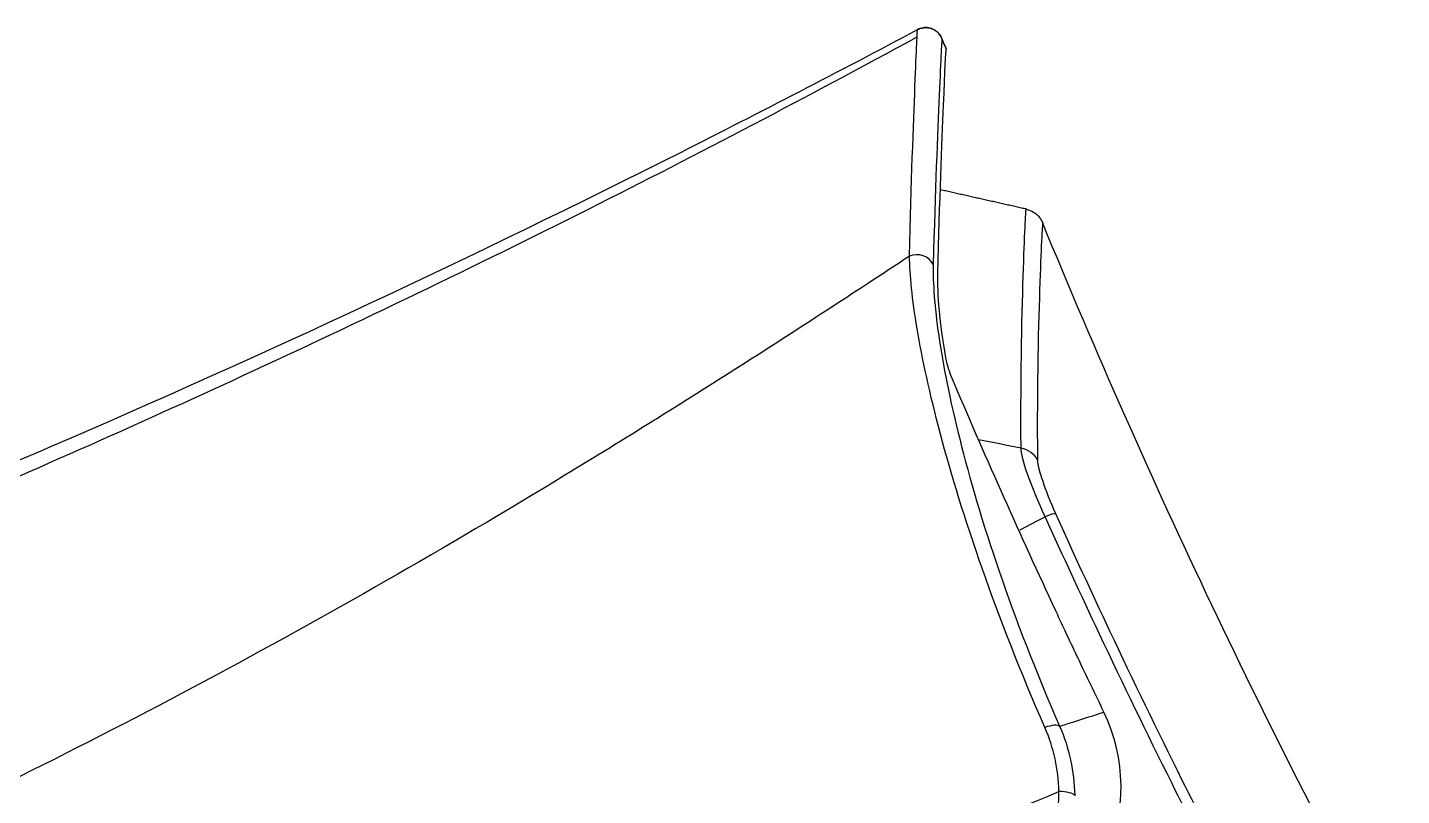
# Model space of a CAD drawing. Header units: millimetres. Extents: x 28 to 3046, y 8 to 3716.
# Drawn here: x 1907.1 to 2024.8, y 613.9 to 679.6 of the extents above; entities that cross this region are included whole.
import ezdxf

# ---------------------------------------------------------------- set-up
doc = ezdxf.new("R2010")
doc.units = ezdxf.units.MM
doc.layers.add('1LINE', color=7, linetype='CONTINUOUS')

msp = doc.modelspace()

# ---------------------------------------------------------------- linework, layer by layer
at = {"layer": '1LINE', "linetype": 'Continuous'}
msp.add_line((1992.66, 664.03), (1992.66, 664.03), dxfattribs=at)
for centre, major_axis, ratio, start_param, end_param in [((1993.37, 637.15), (1.82, 0.82), 0.079835, 0.128879, 1.000945), ((1994.2, 619.12), (1.38, 0.6), 0.327871, 0.167202, 1.382333)]:
    msp.add_ellipse(centre, major_axis=major_axis, ratio=ratio, start_param=start_param, end_param=end_param, dxfattribs=at)
for points, degree in [([(1963.13, 668.92), (1969.91, 672.34), (1976.65, 675.83), (1983.35, 679.39)], 3), ([(1963.13, 668.92), (1969.91, 672.34), (1976.65, 675.83), (1983.35, 679.39)], 3), ([(1985.44, 678.63), (1985.56, 678.34), (1985.68, 678.04), (1985.8, 677.75)], 3), ([(1985.44, 678.63), (1985.56, 678.34), (1985.68, 678.04), (1985.8, 677.75)], 3), ([(1985.8, 677.75), (1985.68, 678.04), (1985.56, 678.34), (1985.44, 678.63)], 3), ([(1992.72, 664.02), (1989.01, 664.85), (1985.31, 665.69)], 2), ([(2024.8, 598.28), (2013.38, 619.24), (2003.15, 640.76), (1994.07, 662.84)], 3), ([(2024.8, 598.28), (2013.38, 619.24), (2003.15, 640.76), (1994.07, 662.84)], 3), ([(1984.7, 659.29), (1984.38, 659.99), (1983.4, 660.34), (1982.67, 660.01)], 3), ([(1985.77, 651.31), (1985.26, 654.34), (1985.06, 656.73), (1985.1, 658.51)], 3), ([(1995.19, 629.67), (1992.19, 636.09), (1989.3, 642.55), (1986.52, 649.07)], 3), ([(1988.58, 644.33), (1989.79, 644.09), (1991.01, 643.84), (1992.22, 643.6)], 3), ([(1992.22, 643.6), (1992.82, 643.48), (1993.36, 643.08), (1993.62, 642.55)], 3), ([(1994.29, 637.71), (1993.56, 637.33), (1992.83, 636.94), (1992.1, 636.56)], 3), ([(1999.32, 620.99), (1998.56, 622.54), (1997.81, 624.1), (1997.07, 625.67)], 3), ([(1995.45, 614.2), (1995.42, 616.12), (1995.02, 617.94), (1994.26, 619.67)], 3), ([(1995.52, 619.78), (1996.35, 617.91), (1996.78, 615.93), (1996.81, 613.86)], 3), ([(1996.81, 613.86), (1996.7, 614.04), (1996.11, 614.19), (1995.45, 614.2)], 3)]:
    msp.add_open_spline(points, degree=degree, dxfattribs=at)
for points, knots in [([(1982.67, 660.01), (1982.81, 666.42), (1983.01, 671.27), (1983.26, 677.78), (1983.34, 679.39), (1983.35, 679.39)], [0, 0, 0, 0, 0.5, 0.5, 1, 1, 1, 1]), ([(1985.44, 678.63), (1985.37, 678.79), (1985.28, 678.94), (1985.06, 679.19), (1984.93, 679.29), (1984.63, 679.46), (1984.47, 679.52), (1984.16, 679.57), (1984.01, 679.57), (1983.68, 679.53), (1983.5, 679.47), (1983.35, 679.39)], [0, 0, 0, 0, 0.202069, 0.202069, 0.404137, 0.404137, 0.606206, 0.606206, 0.783485, 0.783485, 1, 1, 1, 1]), ([(1983.35, 679.39), (1983.49, 679.47), (1983.66, 679.52), (1983.99, 679.57), (1984.16, 679.57), (1984.49, 679.51), (1984.65, 679.45), (1984.95, 679.28), (1985.08, 679.17), (1985.29, 678.92), (1985.38, 678.78), (1985.44, 678.63)], [0, 0, 0, 0, 0.201943, 0.201943, 0.403885, 0.403885, 0.605828, 0.605828, 0.80777, 0.80777, 1, 1, 1, 1]), ([(1983.35, 679.39), (1983.5, 679.47), (1983.68, 679.53), (1983.86, 679.55), (1983.86, 679.55), (1983.86, 679.55)], [0, 0, 0, 0, 0.999632, 0.999632, 1, 1, 1, 1]), ([(1985.2, 679.03), (1985.2, 679.02), (1985.21, 679.02), (1985.3, 678.9), (1985.38, 678.77), (1985.44, 678.63)], [0, 0, 0, 0, 0.042575, 0.042575, 1, 1, 1, 1]), ([(1983.24, 678.72), (1973.96, 673.66), (1954.92, 663.7), (1926.32, 649.92), (1898.22, 637.48), (1871.64, 626.68), (1846.69, 617.4), (1823.42, 609.47), (1800.9, 602.44), (1779.37, 596.34), (1759.11, 591.15), (1741.43, 587.05), (1726.37, 583.89), (1713.96, 581.51), (1704.72, 579.89), (1698.25, 578.85), (1693.9, 578.21), (1689.97, 577.69), (1684.9, 576.95), (1678.35, 576.02), (1670.21, 574.77), (1660.5, 573.23), (1648.57, 571.29), (1634.24, 568.94), (1617.35, 566.27), (1598.36, 563.53), (1577.25, 561), (1553.99, 559.24), (1532.56, 558.34), (1518.9, 557.75), (1513.69, 557.54)], [0, 0, 0, 0, 0.065231, 0.132602, 0.195695, 0.254513, 0.30906, 0.359344, 0.405378, 0.453728, 0.496334, 0.533227, 0.564446, 0.590043, 0.6101, 0.6216, 0.630213, 0.637874, 0.648406, 0.662061, 0.678891, 0.698923, 0.722173, 0.752692, 0.787422, 0.826358, 0.869486, 0.916783, 0.968253, 1, 1, 1, 1]), ([(1985.44, 678.63), (1985.44, 678.63), (1985.35, 677.03), (1985.07, 670.53), (1984.86, 665.67), (1984.7, 659.29)], [0, 0, 0, 0, 0.5, 0.5, 1, 1, 1, 1]), ([(1985.1, 658.51), (1985.24, 664.86), (1985.45, 669.69), (1985.7, 675.94), (1985.79, 677.53), (1985.8, 677.73)], [0, 0, 0, 0, 0.516809, 0.516809, 1, 1, 1, 1]), ([(1895.07, 637.79), (1899.79, 639.73), (1904.5, 641.72), (1927.41, 651.58), (1945.39, 659.99), (1963.13, 668.92)], [0, 0, 0, 0, 0.204594, 0.204594, 1, 1, 1, 1]), ([(1992.22, 643.6), (1992.17, 650.34), (1992.31, 655.49), (1992.54, 662.37), (1992.64, 664.1), (1992.66, 664.03)], [0, 0, 0, 0, 0.5, 0.5, 1, 1, 1, 1]), ([(1992.66, 664.03), (1992.88, 663.98), (1993.1, 663.89), (1993.48, 663.66), (1993.65, 663.5), (1993.91, 663.18), (1994, 663.02), (1994.07, 662.84)], [0, 0, 0, 0, 0.351888, 0.351888, 0.703776, 0.703776, 1, 1, 1, 1]), ([(1992.66, 664.03), (1992.88, 663.98), (1993.1, 663.89), (1993.48, 663.66), (1993.65, 663.5), (1993.91, 663.18), (1994, 663.02), (1994.07, 662.84)], [0, 0, 0, 0, 0.351888, 0.351888, 0.703776, 0.703776, 1, 1, 1, 1]), ([(1994.07, 662.84), (1994.05, 662.91), (1993.95, 661.2), (1993.71, 654.36), (1993.57, 649.25), (1993.62, 642.55)], [0, 0, 0, 0, 0.5, 0.5, 1, 1, 1, 1]), ([(1982.67, 660.01), (1977.89, 656.86), (1973.12, 653.75), (1963.21, 647.44), (1958.21, 644.32), (1943.05, 635.12), (1932.71, 629.19), (1911.84, 618.04), (1901.26, 612.79), (1879.59, 602.88), (1868.48, 598.25), (1845.71, 589.7), (1834, 585.78), (1810.13, 578.68), (1797.98, 575.52), (1773.36, 570.13), (1760.98, 567.93), (1742.43, 565.41), (1736.25, 564.69), (1723.91, 563.45), (1717.75, 562.92), (1705.44, 562.05), (1699.29, 561.7), (1687.01, 561.17), (1680.88, 561.01), (1662.66, 560.35), (1650.8, 559.82), (1627.67, 558.79), (1616.4, 558.29), (1600, 557.74), (1594.6, 557.59), (1584.12, 557.36), (1579.04, 557.28), (1569.17, 557.21), (1564.39, 557.22), (1555.14, 557.31), (1550.67, 557.41), (1542.1, 557.52), (1538.01, 557.55), (1530.6, 557.59), (1527.25, 557.59), (1521.21, 557.58), (1518.53, 557.56), (1513.81, 557.51), (1511.79, 557.48), (1508.52, 557.43), (1507.26, 557.41), (1505.51, 557.37), (1505, 557.36), (1504.86, 557.35)], [0, 0, 0, 0, 0.031273, 0.031273, 0.062546, 0.062546, 0.125091, 0.125091, 0.187637, 0.187637, 0.250183, 0.250183, 0.312728, 0.312728, 0.375274, 0.375274, 0.43782, 0.43782, 0.469093, 0.469093, 0.500365, 0.500365, 0.531638, 0.531638, 0.562911, 0.562911, 0.625457, 0.625457, 0.688003, 0.688003, 0.719275, 0.719275, 0.750548, 0.750548, 0.781821, 0.781821, 0.813094, 0.813094, 0.844367, 0.844367, 0.87564, 0.87564, 0.906912, 0.906912, 0.938185, 0.938185, 0.969458, 0.969458, 1, 1, 1, 1]), ([(1994.26, 619.67), (1992.17, 624.47), (1990.4, 628.97), (1987.42, 637.45), (1986.24, 641.33), (1984.4, 648.23), (1983.75, 651.26), (1983.11, 655.06), (1982.95, 656.22), (1982.74, 658.29), (1982.68, 659.22), (1982.67, 660.01)], [0, 0, 0, 0, 0.25, 0.25, 0.5, 0.5, 0.75, 0.75, 0.875, 0.875, 1, 1, 1, 1]), ([(1984.7, 659.29), (1984.66, 657.72), (1984.81, 655.69), (1985.53, 650.72), (1986.12, 647.74), (1987.81, 640.99), (1988.92, 637.19), (1991.77, 628.89), (1993.48, 624.48), (1995.52, 619.78)], [0, 0, 0, 0, 0.25, 0.25, 0.5, 0.5, 0.75, 0.75, 1, 1, 1, 1]), ([(1986.52, 649.07), (1986.4, 649.34), (1986.29, 649.62), (1986.08, 650.17), (1985.99, 650.45), (1985.85, 650.94), (1985.79, 651.15), (1985.77, 651.31)], [0, 0, 0, 0, 0.308799, 0.308799, 0.654391, 0.654391, 1, 1, 1, 1]), ([(1994.29, 637.71), (1993.68, 639), (1993.17, 640.24), (1992.43, 642.33), (1992.22, 643.17), (1992.22, 643.6)], [0, 0, 0, 0, 0.5, 0.5, 1, 1, 1, 1]), ([(1993.62, 642.55), (1993.62, 642.22), (1993.8, 641.56), (1994.34, 639.94), (1994.71, 638.99), (1995.17, 637.98)], [0, 0, 0, 0, 0.5, 0.5, 1, 1, 1, 1]), ([(2009.64, 606.05), (2008.11, 609), (2006.6, 611.96), (2003.01, 619.16), (2000.95, 623.4), (1997.36, 631), (1995.81, 634.35), (1994.29, 637.71)], [0, 0, 0, 0, 0.283407, 0.283407, 0.685296, 0.685296, 1, 1, 1, 1]), ([(1995.17, 637.98), (1996.68, 634.62), (1998.23, 631.28), (2001.81, 623.69), (2003.87, 619.45), (2007.45, 612.27), (2008.96, 609.31), (2010.49, 606.36)], [0, 0, 0, 0, 0.31465, 0.31465, 0.716469, 0.716469, 1, 1, 1, 1]), ([(1997.07, 625.67), (1997.01, 625.79), (1996.96, 625.9), (1996.55, 626.76), (1996.21, 627.49), (1995.63, 628.71), (1995.41, 629.19), (1995.19, 629.67)], [0, 0, 0, 0, 0.088819, 0.088819, 0.641294, 0.641294, 1, 1, 1, 1]), ([(1990.26, 599.96), (1992.33, 600.65), (1994.22, 601.77), (1997.4, 604.67), (1998.68, 606.47), (2001.25, 612.37), (2001.21, 617.07), (1999.32, 620.99)], [0, 0, 0, 0, 0.25, 0.25, 0.5, 0.5, 1, 1, 1, 1]), ([(1995.52, 619.78), (1995.9, 619.9), (1996.28, 620.02), (1997.59, 620.44), (1998.48, 620.72), (1999.32, 620.99)], [0, 0, 0, 0, 0.283905, 0.283905, 1, 1, 1, 1]), ([(1502.95, 555.56), (1502.92, 555.32), (1504.32, 555.1), (1508.56, 554.79), (1510.34, 554.69), (1514.57, 554.47), (1516.99, 554.36), (1522.5, 554.12), (1525.58, 553.99), (1532.43, 553.7), (1536.23, 553.55), (1544.29, 553.19), (1548.52, 552.97), (1557.31, 552.58), (1561.89, 552.42), (1576.06, 552.07), (1586.15, 551.99), (1607.33, 552.11), (1618.25, 552.31), (1640.66, 552.78), (1652.14, 553.07), (1669.73, 553.39), (1675.65, 553.48), (1687.63, 553.61), (1693.8, 553.73), (1712.16, 554.35), (1724.45, 555.1), (1742.94, 556.8), (1749.11, 557.45), (1761.49, 558.71), (1767.7, 559.35), (1786.38, 561.38), (1798.93, 562.87), (1823.79, 566.24), (1836.17, 568.12), (1873.31, 574.5), (1897.9, 579.94), (1934.58, 591.06), (1946.79, 595.25), (1971.33, 604.34), (1983.53, 609.15), (1995.45, 614.2)], [0, 0, 0, 0, 0.0625, 0.0625, 0.09375, 0.09375, 0.125, 0.125, 0.15625, 0.15625, 0.1875, 0.1875, 0.21875, 0.21875, 0.25, 0.25, 0.3125, 0.3125, 0.375, 0.375, 0.4375, 0.4375, 0.46875, 0.46875, 0.5, 0.5, 0.5625, 0.5625, 0.59375, 0.59375, 0.625, 0.625, 0.6875, 0.6875, 0.75, 0.75, 0.875, 0.875, 0.9375, 0.9375, 1, 1, 1, 1]), ([(1985.3, 600.25), (1988.3, 601.24), (1990.88, 603.18), (1994.48, 608.15), (1995.48, 611.13), (1995.45, 614.2)], [0, 0, 0, 0, 0.5, 0.5, 1, 1, 1, 1])]:
    msp.add_open_spline(points, degree=3, knots=knots, dxfattribs=at)

doc.saveas('drawing.dxf')
